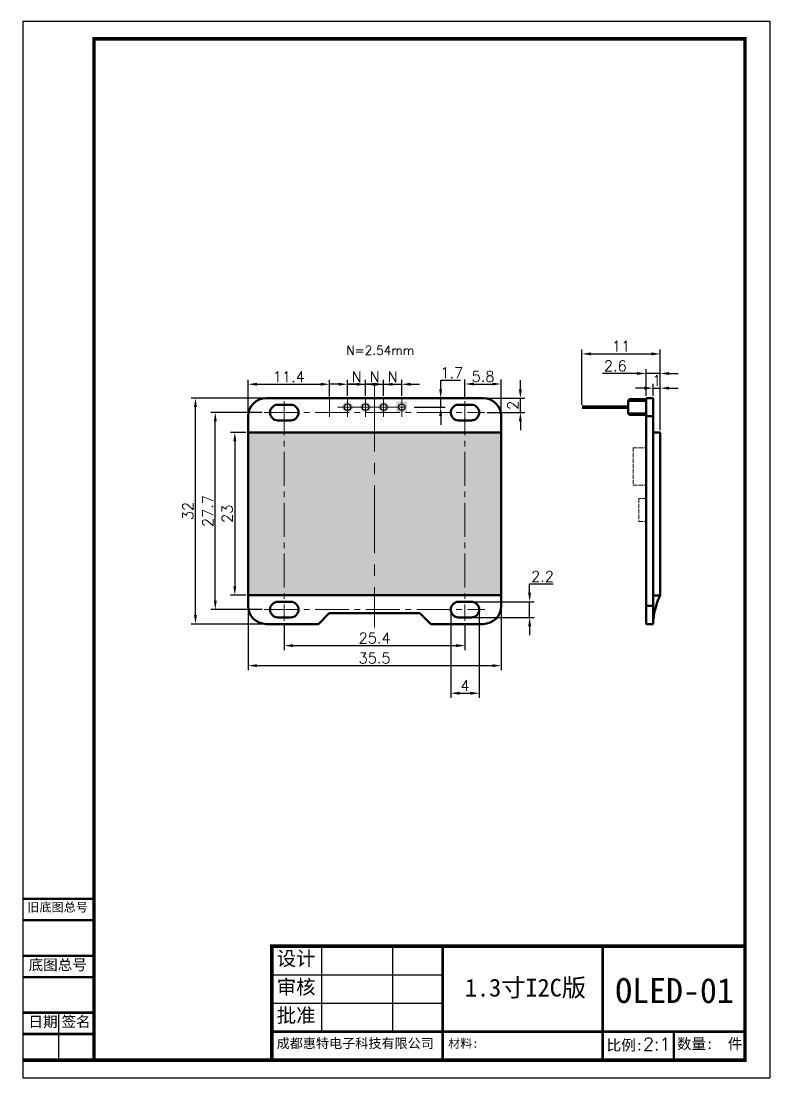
# Model space of a CAD drawing. Header units: millimetres. Extents: x 2651 to 3178, y -162 to 1004.
# Drawn here: x 2967.3 to 3177.8, y 272.4 to 569.4 of the extents above; entities that cross this region are included whole.
import ezdxf

# ---------------------------------------------------------------- set-up
doc = ezdxf.new("R2010")
doc.units = ezdxf.units.MM
doc.linetypes.add('ACAD_ISO02W100', pattern=[15, 12, -3])
doc.linetypes.add('CENTER2', pattern=[28.575, 19.05, -3.175, 3.175, -3.175])
doc.layers.get('0').update_dxf_attribs({"lineweight": 30})
doc.layers.get('Defpoints').update_dxf_attribs({"lineweight": 15})
for name, color, linetype, lineweight in [('填充', 8, 'Continuous', 15), ('标注', 2, 'Continuous', 15), ('点划线', 1, 'CENTER2', 20), ('粗线', 7, 'Continuous', 50), ('虚线', 5, 'ACAD_ISO02W100', 15)]:
    doc.layers.add(name, color=color, linetype=linetype, lineweight=lineweight)
doc.styles.get("Standard").update_dxf_attribs({"font": 'txt', "bigfont": 'gbcbig.shx'})
doc.dimstyles.new('ISO-25', dxfattribs={"dimtxt": 3, "dimasz": 2.5, "dimexe": 1.25, "dimexo": 0.625, "dimtad": 1, "dimtoh": 1, "dimdsep": 46, "dimtxsty": 'Standard', "dimcen": 2.5, "dimadec": 0, "dimazin": 0, "dimtfac": 1, "dimtmove": 0, "dimatfit": 3, "dimfxl": 1, "dimarcsym": 0})

# ---------------------------------------------------------------- blocks, each defined once
blk = doc.blocks.new('*D38')
at = {"layer": 'Defpoints', "color": 0, "transparency": 16777216}
for p in [(3016.29, 463.49), (3036.17, 463.49), (3036.17, 399.99)]:
    blk.add_point(p, dxfattribs=at)
at = {"layer": '标注', "color": 0, "lineweight": -2, "transparency": 16777216}
for p, q in [((3035.55, 463.49), (3015.04, 463.49)), ((3016.29, 402.49), (3016.29, 460.99)), ((3035.55, 399.99), (3015.04, 399.99))]:
    blk.add_line(p, q, dxfattribs=at)
at = {"layer": '标注', "color": 0, "transparency": 16777216}
for points in [[(3015.87, 460.99), (3016.7, 460.99), (3016.29, 463.49)], [(3015.87, 402.49), (3016.7, 402.49), (3016.29, 399.99)]]:
    blk.add_solid(points, dxfattribs=at)
at = {"layer": '标注', "color": 0, "transparency": 16777216, "insert": (3014.16, 431.74), "char_height": 3, "attachment_point": 5, "rotation": 90}
blk.add_mtext('32', dxfattribs=at)
blk = doc.blocks.new('*D39')
at = {"layer": 'Defpoints', "color": 0, "transparency": 16777216}
for p in [(3021.86, 459.43), (3035.64, 459.43), (3035.64, 404.06)]:
    blk.add_point(p, dxfattribs=at)
at = {"layer": '标注', "color": 0, "lineweight": -2, "transparency": 16777216}
for p, q in [((3035.02, 459.43), (3020.61, 459.43)), ((3021.86, 406.56), (3021.86, 456.93)), ((3035.02, 404.06), (3020.61, 404.06))]:
    blk.add_line(p, q, dxfattribs=at)
at = {"layer": '标注', "color": 0, "transparency": 16777216}
for points in [[(3021.44, 456.93), (3022.27, 456.93), (3021.86, 459.43)], [(3021.44, 406.56), (3022.27, 406.56), (3021.86, 404.06)]]:
    blk.add_solid(points, dxfattribs=at)
at = {"layer": '标注', "color": 0, "transparency": 16777216, "insert": (3019.73, 431.74), "char_height": 3, "attachment_point": 5, "rotation": 90}
blk.add_mtext('27.7', dxfattribs=at)
blk = doc.blocks.new('*D40')
at = {"layer": 'Defpoints', "color": 0, "transparency": 16777216}
for p in [(3031.09, 453.84), (3027.35, 408.12), (3031.09, 408.12)]:
    blk.add_point(p, dxfattribs=at)
at = {"layer": '标注', "color": 0, "lineweight": -2, "transparency": 16777216}
for p, q in [((3030.47, 453.84), (3026.1, 453.84)), ((3027.35, 451.34), (3027.35, 410.62)), ((3030.47, 408.12), (3026.1, 408.12))]:
    blk.add_line(p, q, dxfattribs=at)
at = {"layer": '标注', "color": 0, "transparency": 16777216}
for points in [[(3026.93, 451.34), (3027.77, 451.34), (3027.35, 453.84)], [(3026.93, 410.62), (3027.77, 410.62), (3027.35, 408.12)]]:
    blk.add_solid(points, dxfattribs=at)
at = {"layer": '标注', "color": 0, "transparency": 16777216, "insert": (3025.23, 430.98), "char_height": 3, "attachment_point": 5, "rotation": 90}
blk.add_mtext('23', dxfattribs=at)
blk = doc.blocks.new('*D41')
at = {"layer": 'Defpoints', "color": 0, "transparency": 16777216}
for p in [(3041.25, 400.86), (3092.05, 400.86), (3092.05, 393.92)]:
    blk.add_point(p, dxfattribs=at)
at = {"layer": '标注', "color": 0, "lineweight": -2, "transparency": 16777216}
for p, q in [((3041.25, 400.23), (3041.25, 392.67)), ((3092.05, 400.23), (3092.05, 392.67)), ((3043.75, 393.92), (3089.55, 393.92))]:
    blk.add_line(p, q, dxfattribs=at)
at = {"layer": '标注', "color": 0, "transparency": 16777216}
for points in [[(3043.75, 394.34), (3043.75, 393.51), (3041.25, 393.92)], [(3089.55, 394.34), (3089.55, 393.51), (3092.05, 393.92)]]:
    blk.add_solid(points, dxfattribs=at)
at = {"layer": '标注', "color": 0, "transparency": 16777216, "insert": (3066.65, 396.05), "char_height": 3, "attachment_point": 5}
blk.add_mtext('25.4', dxfattribs=at)
blk = doc.blocks.new('*D42')
at = {"layer": 'Defpoints', "color": 0, "transparency": 16777216}
for p in [(3031.09, 405.07), (3102.21, 405.07), (3102.21, 388.29)]:
    blk.add_point(p, dxfattribs=at)
at = {"layer": '标注', "color": 0, "lineweight": -2, "transparency": 16777216}
for p, q in [((3031.09, 404.45), (3031.09, 387.04)), ((3102.21, 404.45), (3102.21, 387.04)), ((3033.59, 388.29), (3099.71, 388.29))]:
    blk.add_line(p, q, dxfattribs=at)
at = {"layer": '标注', "color": 0, "transparency": 16777216}
for points in [[(3033.59, 388.71), (3033.59, 387.88), (3031.09, 388.29)], [(3099.71, 388.71), (3099.71, 387.88), (3102.21, 388.29)]]:
    blk.add_solid(points, dxfattribs=at)
at = {"layer": '标注', "color": 0, "transparency": 16777216, "insert": (3066.65, 390.42), "char_height": 3, "attachment_point": 5}
blk.add_mtext('35.5', dxfattribs=at)
blk = doc.blocks.new('*D43')
at = {"layer": 'Defpoints', "color": 0, "transparency": 16777216}
for p in [(3053.95, 467.38), (3053.95, 463.35), (3031.09, 458.41)]:
    blk.add_point(p, dxfattribs=at)
at = {"layer": '标注', "color": 0, "lineweight": -2, "transparency": 16777216}
for p, q in [((3031.09, 459.04), (3031.09, 468.63)), ((3033.59, 467.38), (3051.45, 467.38)), ((3053.95, 463.98), (3053.95, 468.63))]:
    blk.add_line(p, q, dxfattribs=at)
at = {"layer": '标注', "color": 0, "transparency": 16777216}
for points in [[(3033.59, 467.79), (3033.59, 466.96), (3031.09, 467.38)], [(3051.45, 467.79), (3051.45, 466.96), (3053.95, 467.38)]]:
    blk.add_solid(points, dxfattribs=at)
at = {"layer": '标注', "color": 0, "transparency": 16777216, "insert": (3042.52, 469.5), "char_height": 3, "attachment_point": 5}
blk.add_mtext('11.4', dxfattribs=at)
blk = doc.blocks.new('*D44')
at = {"layer": 'Defpoints', "color": 0, "transparency": 16777216}
for p in [(3085.22, 463.49), (3085.22, 463.49), (3077.11, 460.95)]:
    blk.add_point(p, dxfattribs=at)
at = {"layer": '标注', "color": 0, "lineweight": -2, "transparency": 16777216}
for p, q in [((3085.22, 465.99), (3085.22, 468.49)), ((3085.22, 468.49), (3090.84, 468.49)), ((3084.59, 463.49), (3083.97, 463.49)), ((3085.22, 460.95), (3085.22, 463.49)), ((3077.73, 460.95), (3086.47, 460.95)), ((3085.22, 458.45), (3085.22, 455.95))]:
    blk.add_line(p, q, dxfattribs=at)
at = {"layer": '标注', "color": 0, "transparency": 16777216}
for points in [[(3084.8, 465.99), (3085.63, 465.99), (3085.22, 463.49)], [(3084.8, 458.45), (3085.63, 458.45), (3085.22, 460.95)]]:
    blk.add_solid(points, dxfattribs=at)
at = {"layer": '标注', "color": 0, "transparency": 16777216, "insert": (3088.34, 470.62), "char_height": 3, "attachment_point": 5}
blk.add_mtext('1.7', dxfattribs=at)
blk = doc.blocks.new('*D46')
at = {"layer": 'Defpoints', "color": 0, "transparency": 16777216}
for p in [(3146.95, 475.91), (3124.95, 460.95), (3146.95, 453.84)]:
    blk.add_point(p, dxfattribs=at)
at = {"layer": '标注', "color": 0, "lineweight": -2, "transparency": 16777216}
for p, q in [((3124.95, 461.58), (3124.95, 477.16)), ((3127.45, 475.91), (3144.45, 475.91)), ((3146.95, 454.47), (3146.95, 477.16))]:
    blk.add_line(p, q, dxfattribs=at)
at = {"layer": '标注', "color": 0, "transparency": 16777216}
for points in [[(3127.45, 476.33), (3127.45, 475.5), (3124.95, 475.91)], [(3144.45, 476.33), (3144.45, 475.5), (3146.95, 475.91)]]:
    blk.add_solid(points, dxfattribs=at)
at = {"layer": '标注', "color": 0, "transparency": 16777216, "insert": (3135.95, 478.04), "char_height": 3, "attachment_point": 5}
blk.add_mtext('11', dxfattribs=at)
blk = doc.blocks.new('*D47')
at = {"layer": 'Defpoints', "color": 0, "transparency": 16777216}
for p in [(3146.95, 470.41), (3142.95, 463.49), (3146.95, 453.84)]:
    blk.add_point(p, dxfattribs=at)
at = {"layer": '标注', "color": 0, "lineweight": -2, "transparency": 16777216}
for p, q in [((3140.45, 470.41), (3130.7, 470.41)), ((3142.95, 464.12), (3142.95, 471.66)), ((3146.95, 470.41), (3142.95, 470.41)), ((3146.95, 454.47), (3146.95, 471.66)), ((3149.45, 470.41), (3151.95, 470.41))]:
    blk.add_line(p, q, dxfattribs=at)
at = {"layer": '标注', "color": 0, "transparency": 16777216}
for points in [[(3140.45, 470.83), (3140.45, 469.99), (3142.95, 470.41)], [(3149.45, 470.83), (3149.45, 469.99), (3146.95, 470.41)]]:
    blk.add_solid(points, dxfattribs=at)
at = {"layer": '标注', "color": 0, "transparency": 16777216, "insert": (3134.33, 472.53), "char_height": 3, "attachment_point": 5}
blk.add_mtext('2.6', dxfattribs=at)
blk = doc.blocks.new('*D48')
at = {"layer": 'Defpoints', "color": 0, "transparency": 16777216}
for p in [(3144.95, 463.49), (3146.95, 466.28), (3146.95, 453.84)]:
    blk.add_point(p, dxfattribs=at)
at = {"layer": '标注', "color": 0, "lineweight": -2, "transparency": 16777216}
for p, q in [((3144.95, 464.12), (3144.95, 467.53)), ((3146.95, 454.47), (3146.95, 467.53)), ((3142.45, 466.28), (3139.95, 466.28)), ((3144.95, 466.28), (3146.95, 466.28)), ((3149.45, 466.28), (3151.95, 466.28))]:
    blk.add_line(p, q, dxfattribs=at)
at = {"layer": '标注', "color": 0, "transparency": 16777216}
for points in [[(3142.45, 466.7), (3142.45, 465.86), (3144.95, 466.28)], [(3149.45, 466.7), (3149.45, 465.86), (3146.95, 466.28)]]:
    blk.add_solid(points, dxfattribs=at)
at = {"layer": '标注', "color": 0, "transparency": 16777216, "insert": (3145.95, 468.4), "char_height": 3, "attachment_point": 5}
blk.add_mtext('1', dxfattribs=at)
blk = doc.blocks.new('*D54')
at = {"layer": 'Defpoints', "color": 0, "transparency": 16777216}
for p in [(3064.11, 467.38), (3059.03, 463.49), (3064.11, 463.49)]:
    blk.add_point(p, dxfattribs=at)
at = {"layer": '标注', "color": 0, "lineweight": -2, "transparency": 16777216}
for p, q in [((3056.53, 467.38), (3054.03, 467.38)), ((3059.03, 464.12), (3059.03, 468.63)), ((3059.03, 467.38), (3064.11, 467.38)), ((3064.11, 464.12), (3064.11, 468.63)), ((3066.61, 467.38), (3069.11, 467.38))]:
    blk.add_line(p, q, dxfattribs=at)
at = {"layer": '标注', "color": 0, "transparency": 16777216}
for points in [[(3056.53, 467.79), (3056.53, 466.96), (3059.03, 467.38)], [(3066.61, 467.79), (3066.61, 466.96), (3064.11, 467.38)]]:
    blk.add_solid(points, dxfattribs=at)
at = {"layer": '标注', "color": 0, "transparency": 16777216, "insert": (3061.57, 469.5), "char_height": 3, "attachment_point": 5}
blk.add_mtext('N', dxfattribs=at)
blk = doc.blocks.new('*D52')
at = {"layer": 'Defpoints', "color": 0, "transparency": 16777216}
for p in [(3069.19, 467.36), (3064.11, 463.48), (3069.19, 463.48)]:
    blk.add_point(p, dxfattribs=at)
at = {"layer": '标注', "color": 0, "lineweight": -2, "transparency": 16777216}
for p, q in [((3061.61, 467.36), (3059.11, 467.36)), ((3064.11, 464.1), (3064.11, 468.61)), ((3064.11, 467.36), (3069.19, 467.36)), ((3069.19, 464.1), (3069.19, 468.61)), ((3071.69, 467.36), (3074.19, 467.36))]:
    blk.add_line(p, q, dxfattribs=at)
at = {"layer": '标注', "color": 0, "transparency": 16777216}
for points in [[(3061.61, 467.78), (3061.61, 466.95), (3064.11, 467.36)], [(3071.69, 467.78), (3071.69, 466.95), (3069.19, 467.36)]]:
    blk.add_solid(points, dxfattribs=at)
at = {"layer": '标注', "color": 0, "transparency": 16777216, "insert": (3066.65, 469.49), "char_height": 3, "attachment_point": 5}
blk.add_mtext('N', dxfattribs=at)
blk = doc.blocks.new('*D53')
at = {"layer": 'Defpoints', "color": 0, "transparency": 16777216}
for p in [(3074.27, 467.38), (3069.19, 463.49), (3074.27, 463.49)]:
    blk.add_point(p, dxfattribs=at)
at = {"layer": '标注', "color": 0, "lineweight": -2, "transparency": 16777216}
for p, q in [((3066.69, 467.38), (3064.19, 467.38)), ((3069.19, 464.12), (3069.19, 468.63)), ((3069.19, 467.38), (3074.27, 467.38)), ((3074.27, 464.12), (3074.27, 468.63)), ((3076.77, 467.38), (3079.27, 467.38))]:
    blk.add_line(p, q, dxfattribs=at)
at = {"layer": '标注', "color": 0, "transparency": 16777216}
for points in [[(3066.69, 467.79), (3066.69, 466.96), (3069.19, 467.38)], [(3076.77, 467.79), (3076.77, 466.96), (3074.27, 467.38)]]:
    blk.add_solid(points, dxfattribs=at)
at = {"layer": '标注', "color": 0, "transparency": 16777216, "insert": (3071.73, 469.5), "char_height": 3, "attachment_point": 5}
blk.add_mtext('N', dxfattribs=at)
blk = doc.blocks.new('*D231')
at = {"layer": 'Defpoints', "color": 0, "transparency": 16777216}
for p in [(3102.21, 467.45), (3092.05, 462.63), (3102.21, 458.41)]:
    blk.add_point(p, dxfattribs=at)
at = {"layer": '标注', "color": 0, "lineweight": -2, "transparency": 16777216}
for p, q in [((3092.05, 463.25), (3092.05, 468.7)), ((3094.55, 467.45), (3099.71, 467.45)), ((3102.21, 459.04), (3102.21, 468.7))]:
    blk.add_line(p, q, dxfattribs=at)
at = {"layer": '标注', "color": 0, "transparency": 16777216}
for points in [[(3094.55, 467.87), (3094.55, 467.03), (3092.05, 467.45)], [(3099.71, 467.87), (3099.71, 467.03), (3102.21, 467.45)]]:
    blk.add_solid(points, dxfattribs=at)
at = {"layer": '标注', "color": 0, "transparency": 16777216, "insert": (3097.13, 469.57), "char_height": 3, "attachment_point": 5}
blk.add_mtext('5.8', dxfattribs=at)
blk = doc.blocks.new('*D232')
at = {"layer": 'Defpoints', "color": 0, "transparency": 16777216}
for p in [(3097.13, 463.49), (3107.62, 463.49), (3097.66, 459.43)]:
    blk.add_point(p, dxfattribs=at)
at = {"layer": '标注', "color": 0, "lineweight": -2, "transparency": 16777216}
for p, q in [((3107.62, 465.99), (3107.62, 468.49)), ((3097.76, 463.49), (3108.87, 463.49)), ((3107.62, 459.43), (3107.62, 463.49)), ((3098.29, 459.43), (3108.87, 459.43)), ((3107.62, 456.93), (3107.62, 454.43))]:
    blk.add_line(p, q, dxfattribs=at)
at = {"layer": '标注', "color": 0, "transparency": 16777216}
for points in [[(3107.21, 465.99), (3108.04, 465.99), (3107.62, 463.49)], [(3107.21, 456.93), (3108.04, 456.93), (3107.62, 459.43)]]:
    blk.add_solid(points, dxfattribs=at)
at = {"layer": '标注', "color": 0, "transparency": 16777216, "insert": (3105.5, 461.46), "char_height": 3, "attachment_point": 5, "rotation": 90}
blk.add_mtext('2', dxfattribs=at)
blk = doc.blocks.new('*D233')
at = {"layer": 'Defpoints', "color": 0, "transparency": 16777216}
for p in [(3093.85, 406.26), (3110.23, 406.26), (3093.85, 401.86)]:
    blk.add_point(p, dxfattribs=at)
at = {"layer": '标注', "color": 0, "lineweight": -2, "transparency": 16777216}
for p, q in [((3110.23, 408.76), (3110.23, 411.26)), ((3110.23, 411.26), (3116.85, 411.26)), ((3094.48, 406.26), (3111.48, 406.26)), ((3110.23, 401.86), (3110.23, 406.26)), ((3094.48, 401.86), (3111.48, 401.86)), ((3110.23, 399.36), (3110.23, 396.86))]:
    blk.add_line(p, q, dxfattribs=at)
at = {"layer": '标注', "color": 0, "transparency": 16777216}
for points in [[(3109.81, 408.76), (3110.64, 408.76), (3110.23, 406.26)], [(3109.81, 399.36), (3110.64, 399.36), (3110.23, 401.86)]]:
    blk.add_solid(points, dxfattribs=at)
at = {"layer": '标注', "color": 0, "transparency": 16777216, "insert": (3113.85, 413.38), "char_height": 3, "attachment_point": 5}
blk.add_mtext('2.2', dxfattribs=at)
blk = doc.blocks.new('*D234')
at = {"layer": 'Defpoints', "color": 0, "transparency": 16777216}
for p in [(3088.05, 404.06), (3096.05, 404.06), (3096.05, 380.54)]:
    blk.add_point(p, dxfattribs=at)
at = {"layer": '标注', "color": 0, "lineweight": -2, "transparency": 16777216}
for p, q in [((3088.05, 403.43), (3088.05, 379.29)), ((3096.05, 403.43), (3096.05, 379.29)), ((3090.55, 380.54), (3093.55, 380.54))]:
    blk.add_line(p, q, dxfattribs=at)
at = {"layer": '标注', "color": 0, "transparency": 16777216}
for points in [[(3090.55, 380.96), (3090.55, 380.12), (3088.05, 380.54)], [(3093.55, 380.96), (3093.55, 380.12), (3096.05, 380.54)]]:
    blk.add_solid(points, dxfattribs=at)
at = {"layer": '标注', "color": 0, "transparency": 16777216, "insert": (3092.05, 382.67), "char_height": 3, "attachment_point": 5}
blk.add_mtext('4', dxfattribs=at)

msp = doc.modelspace()

# ---------------------------------------------------------------- hatches: boundary and pattern name
at = {"layer": '填充'}
h = msp.add_hatch(color=256, dxfattribs=at)
h.dxf.hatch_style = 1
h.paths.add_polyline_path([(3059.031, 462.452), (3059.031, 461.852, -0.4142136), (3059.931, 460.952), (3060.531, 460.952, 0.4142136)])
h.paths.add_polyline_path([(3060.531, 460.952), (3059.931, 460.952, -0.4142136), (3059.031, 460.052), (3059.031, 459.452, 0.4142136)])
h.paths.add_polyline_path([(3058.131, 460.952), (3057.531, 460.952, 0.4142136), (3059.031, 459.452), (3059.031, 460.052, -0.4142136)])
h.paths.add_polyline_path([(3059.031, 461.852), (3059.031, 462.452, 0.4142136), (3057.531, 460.952), (3058.131, 460.952, -0.4142136)])
h.paths.add_polyline_path([(3064.111, 461.852), (3064.111, 462.452, 0.4142136), (3062.611, 460.952), (3063.211, 460.952, -0.4142136)])
h.paths.add_polyline_path([(3064.111, 462.452), (3064.111, 461.852, -0.4142136), (3065.011, 460.952), (3065.611, 460.952, 0.4142136)])
h.paths.add_polyline_path([(3065.611, 460.952), (3065.011, 460.952, -0.4142136), (3064.111, 460.052), (3064.111, 459.452, 0.4142136)])
h.paths.add_polyline_path([(3063.211, 460.952), (3062.611, 460.952, 0.4142136), (3064.111, 459.452), (3064.111, 460.052, -0.4142136)])
h.paths.add_polyline_path([(3069.191, 460.052, -0.4142136), (3068.291, 460.952), (3067.691, 460.952, 0.4142136), (3069.191, 459.452)])
h.paths.add_polyline_path([(3070.691, 460.952), (3070.091, 460.952, -0.4142136), (3069.191, 460.052), (3069.191, 459.452, 0.4142136)])
h.paths.add_polyline_path([(3069.191, 462.452), (3069.191, 461.852, -0.4142136), (3070.091, 460.952), (3070.691, 460.952, 0.4142136)])
h.paths.add_polyline_path([(3069.191, 462.452, 0.4142136), (3067.691, 460.952), (3068.291, 460.952, -0.4142136), (3069.191, 461.852)])
h.paths.add_polyline_path([(3074.271, 462.452), (3072.771, 462.452), (3072.771, 460.952), (3073.371, 460.952, -0.4142136), (3074.271, 461.852)])
h.paths.add_polyline_path([(3075.771, 462.452), (3074.271, 462.452), (3074.271, 461.852, -0.4142136), (3075.171, 460.952), (3075.771, 460.952)])
h.paths.add_polyline_path([(3075.771, 460.952), (3075.171, 460.952, -0.4142136), (3074.271, 460.052), (3074.271, 459.452), (3075.771, 459.452)])
h.paths.add_polyline_path([(3073.371, 460.952), (3072.771, 460.952), (3072.771, 459.452), (3074.271, 459.452), (3074.271, 460.052, -0.4142136)])
h = msp.add_hatch(color=256, dxfattribs=at)
h.dxf.hatch_style = 1
h.paths.add_polyline_path([(3031.091, 453.84), (3031.091, 408.12), (3102.211, 408.12), (3102.211, 453.84)])

# ---------------------------------------------------------------- linework, layer by layer
for p, q in [((2967.772, 569.436), (2967.772, 272.436)), ((2967.772, 569.436), (3177.772, 569.436)), ((3177.772, 569.436), (3177.772, 272.436)), ((3051.772, 285.436), (3051.772, 309.436)), ((3071.772, 285.436), (3071.772, 309.436)), ((2967.772, 300.754), (2987.772, 300.754)), ((3037.772, 301.436), (3085.772, 301.436)), ((3037.772, 293.436), (3085.772, 293.436)), ((2977.772, 290.754), (2977.772, 277.436)), ((2967.772, 272.436), (3177.772, 272.436))]:
    msp.add_line(p, q)
at = {"color": 4, "const_width": 1}
for points in [[(2967.772, 277.436), (3170.772, 277.436), (3170.772, 564.436), (2987.772, 564.436), (2987.772, 277.436)], [(3037.772, 277.436), (3037.772, 309.436), (3170.772, 309.436)]]:
    msp.add_lwpolyline(points, dxfattribs=at)
at = {"const_width": 0.7}
for points in [[(2967.772, 322.754), (2987.772, 322.754)], [(2987.772, 316.754), (2967.772, 316.754)], [(3085.772, 309.436), (3085.772, 277.436)], [(3130.772, 309.436), (3130.772, 277.436)], [(2967.772, 306.754), (2987.772, 306.754)], [(2967.772, 300.754), (2987.772, 300.754)], [(2967.772, 290.754), (2987.772, 290.754)], [(3037.772, 285.436), (3170.772, 285.436)], [(3150.772, 285.436), (3150.772, 277.436)], [(2967.772, 284.754), (2987.772, 284.754)]]:
    msp.add_lwpolyline(points, dxfattribs=at)
for centre in [(3059.031, 460.952), (3064.111, 460.952), (3069.191, 460.952), (3074.271, 460.952)]:
    msp.add_circle(centre, 0.9)
at = {"layer": '点划线'}
for p, q in [((3066.651, 467.492), (3066.651, 399.04)), ((3053.951, 463.353), (3053.951, 458.246)), ((3059.031, 463.506), (3059.031, 458.399)), ((3059.031, 463.353), (3059.031, 458.246)), ((3064.111, 463.506), (3064.111, 458.399)), ((3064.111, 463.353), (3064.111, 458.246)), ((3069.191, 463.506), (3069.191, 458.399)), ((3069.191, 463.353), (3069.191, 458.246)), ((3074.271, 463.506), (3074.271, 458.399)), ((3074.271, 463.353), (3074.271, 458.246)), ((3056.196, 460.952), (3077.106, 460.952))]:
    msp.add_line(p, q, dxfattribs=at)
at = {"layer": '点划线', "ltscale": 0.5}
for p, q in [((3041.251, 462.628), (3041.251, 400.856)), ((3092.051, 462.628), (3092.051, 400.856)), ((3035.641, 459.428), (3097.661, 459.428)), ((3035.641, 404.056), (3097.661, 404.056))]:
    msp.add_line(p, q, dxfattribs=at)
at = {"layer": '粗线'}
for p, q in [((3097.131, 463.492), (3036.171, 463.492)), ((3142.954, 463.492), (3142.954, 399.992)), ((3142.954, 463.492), (3144.954, 463.492)), ((3144.954, 463.492), (3144.954, 399.992)), ((3039.451, 461.628), (3043.051, 461.628)), ((3090.251, 461.628), (3093.851, 461.628)), ((3137.954, 462.752), (3138.354, 463.152)), ((3137.954, 462.752), (3137.954, 459.152)), ((3137.954, 462.752), (3142.954, 462.752)), ((3138.354, 463.152), (3142.954, 463.152)), ((3031.091, 458.412), (3031.091, 405.072)), ((3102.211, 405.072), (3102.211, 458.412)), ((3137.954, 459.152), (3138.354, 458.752)), ((3137.954, 459.152), (3142.954, 459.152)), ((3138.354, 458.752), (3142.954, 458.752)), ((3142.954, 458.412), (3144.954, 458.412)), ((3039.451, 457.228), (3043.051, 457.228)), ((3090.251, 457.228), (3093.851, 457.228)), ((3102.211, 453.84), (3031.091, 453.84)), ((3146.954, 453.84), (3144.954, 453.84)), ((3146.954, 453.84), (3146.954, 408.002)), ((3031.091, 408.12), (3102.211, 408.12)), ((3146.954, 408.002), (3144.954, 408.002)), ((3039.451, 406.256), (3043.051, 406.256)), ((3090.251, 406.256), (3093.851, 406.256)), ((3142.954, 405.072), (3144.954, 405.072)), ((3039.451, 401.856), (3043.051, 401.856)), ((3050.853, 399.992), (3053.901, 403.04)), ((3053.901, 403.04), (3079.401, 403.04)), ((3079.401, 403.04), (3082.449, 399.992)), ((3090.251, 401.856), (3093.851, 401.856)), ((3036.171, 399.992), (3050.853, 399.992)), ((3082.449, 399.992), (3097.131, 399.992)), ((3144.954, 399.992), (3142.954, 399.992))]:
    msp.add_line(p, q, dxfattribs=at)
at = {"layer": '粗线', "const_width": 1}
msp.add_lwpolyline([(3124.954, 460.952), (3137.954, 460.952)], dxfattribs=at)
at = {"layer": '粗线'}
for centre, radius, start, end in [((3036.171, 458.412), 5.08, 90, 180), ((3097.131, 458.412), 5.08, 0, 90), ((3039.451, 459.428), 2.2, 90, 270), ((3043.051, 459.428), 2.2, 270, 90), ((3090.251, 459.428), 2.2, 90, 270), ((3093.851, 459.428), 2.2, 270, 90), ((3162.996, 399.742), 18.044, 152.75605, 179.20512), ((3036.171, 405.072), 5.08, 180, 270), ((3039.451, 404.056), 2.2, 90, 270), ((3043.051, 404.056), 2.2, 270, 90), ((3090.251, 404.056), 2.2, 90, 270), ((3093.851, 404.056), 2.2, 270, 90), ((3097.131, 405.072), 5.08, 270, 0)]:
    msp.add_arc(centre, radius, start, end, dxfattribs=at)
at = {"layer": '虚线', "ltscale": 0.1}
for p, q in [((3139.354, 449.492), (3139.354, 438.992)), ((3139.354, 449.492), (3142.954, 449.492)), ((3139.354, 438.992), (3142.954, 438.992)), ((3142.954, 435.292), (3140.954, 435.292)), ((3140.954, 435.292), (3140.954, 428.792)), ((3140.954, 428.792), (3142.954, 428.792))]:
    msp.add_line(p, q, dxfattribs=at)

# ---------------------------------------------------------------- texts
at = {"attachment_point": 1}
for s, insert, char_height, width in [('{\\fSimSun|b0|i0|c134|p2;旧底图总号}', (2969.015, 321.673), 2.5, 17.58056), ('{\\fSimSun|b0|i0|c134|p2;底图总号}', (2969.392, 305.726), 3, 16.83), ('{\\fSimSun|b0|i0|c134|p54;设计}', (3039.127, 307.994), 4, 21.31385), ('{\\fSimSun|b0|i0|c134|p54;审核}', (3039.127, 299.994), 4, 21.31385), ('{\\fSimSun|b0|i0|c134|p54;1.3寸I2C版}', (3092.036, 300.291), 5, 35.32778), ('{\\fSimSun|b0|i0|c134|p54;批准}', (3039.127, 291.994), 4, 21.31385), ('{\\fSimSun|b0|i0|c134|p2;日期}', (2969.333, 289.718), 3, 8.29667), ('{\\fSimSun|b0|i0|c134|p54;  \\fKaiTi|b0|i0|c134|p49;签名}', (2974.56, 289.739), 3, 16.35963), ('{\\fSimSun|b0|i0|c134|p54;成都惠特电子科技有限公司}', (3039.116, 283.502), 2.7, 45.582), ('{\\fSimSun|b0|i0|c134|p54;材料:\\fSimSun|b0|i0|c134|p2; }', (3087.316, 283.395), 2.5, 41.67717), ('{\\fSimSun|b0|i0|c134|p2;比例:\\Ftxt,gbcbig|c134;\\H1.2x;2:1}', (3131.875, 283.726), 3, 18.31312), ('{\\fSimSun|b0|i0|c134|p2;数量:  件}', (3151.643, 283.521), 3, 19.04667)]:
    msp.add_mtext(s, dxfattribs=dict(at, insert=insert, char_height=char_height, width=width))
at = {"insert": (3134.3, 300.472), "char_height": 7, "attachment_point": 1}
msp.add_mtext_dynamic_manual_height_columns('{\\fSimHei|b0|i0|c134|p2;OLED-01}', width=33.26101, gutter_width=12.5, heights=[0], dxfattribs=at)
at = {"layer": '标注', "insert": (3058.719, 478.17), "char_height": 2.5, "attachment_point": 1}
msp.add_mtext_dynamic_manual_height_columns('N=2.54mm', width=17.525, gutter_width=12.5, heights=[0], dxfattribs=at)

# ---------------------------------------------------------------- dimensions: what is measured, and where the dimension line sits
at = {"layer": '标注'}
for base, p1, p2, text, picture, middle in [((3146.954, 475.912), (3124.954, 460.952), (3146.954, 453.84), '11', '*D46', (3135.954, 475.912)), ((3146.954, 470.41), (3142.954, 463.492), (3146.954, 453.84), '2.6', '*D47', (3134.329, 470.41)), ((3053.951, 467.377), (3031.091, 458.412), (3053.951, 463.353), '11.4', '*D43', (3042.521, 467.377)), ((3146.954, 466.279), (3144.954, 463.492), (3146.954, 453.84), '1', '*D48', (3145.954, 466.279)), ((3102.211, 388.294), (3031.091, 405.072), (3102.211, 405.072), '35.5', '*D42', (3066.651, 388.294)), ((3092.051, 393.923), (3041.251, 400.856), (3092.051, 400.856), '25.4', '*D41', (3066.651, 393.923))]:
    dim = msp.add_linear_dim(base=base, p1=p1, p2=p2, text=text, dimstyle='ISO-25', dxfattribs=at)
    dim.commit()
    dim.dimension.update_dxf_attribs({"geometry": picture, "text_midpoint": middle, "dimtype": 160})
for base, p1, p2, text, picture, middle in [((3085.216, 463.492), (3077.106, 460.952), (3085.216, 463.492), '1.7', '*D44', (3088.341, 470.617)), ((3107.622, 463.492), (3097.661, 459.428), (3097.131, 463.492), '2', '*D232', (3105.497, 461.46)), ((3110.228, 406.256), (3093.851, 401.856), (3093.851, 406.256), '2.2', '*D233', (3113.853, 413.381))]:
    dim = msp.add_linear_dim(base=base, p1=p1, p2=p2, angle=90, text=text, dimstyle='ISO-25', dxfattribs=at)
    dim.commit()
    dim.dimension.update_dxf_attribs({"geometry": picture, "text_midpoint": middle})
for base, p1, p2, text, picture, middle in [((3064.111, 467.377), (3059.031, 463.492), (3064.111, 463.492), 'N', '*D54', (3061.571, 469.502)), ((3069.191, 467.364), (3064.111, 463.479), (3069.191, 463.479), 'N', '*D52', (3066.651, 469.489)), ((3074.271, 467.377), (3069.191, 463.492), (3074.271, 463.492), 'N', '*D53', (3071.731, 469.502)), ((3102.211, 467.449), (3092.051, 462.628), (3102.211, 458.412), '5.8', '*D231', (3097.131, 469.574)), ((3096.051, 380.541), (3088.051, 404.056), (3096.051, 404.056), '4', '*D234', (3092.051, 382.666))]:
    dim = msp.add_linear_dim(base=base, p1=p1, p2=p2, text=text, dimstyle='ISO-25', dxfattribs=at)
    dim.commit()
    dim.dimension.update_dxf_attribs({"geometry": picture, "text_midpoint": middle})
for base, p1, p2, text, picture, middle in [((3016.288, 463.492), (3036.171, 399.992), (3036.171, 463.492), '32', '*D38', (3016.288, 431.742)), ((3021.855, 459.428), (3035.641, 404.056), (3035.641, 459.428), '27.7', '*D39', (3021.855, 431.742)), ((3027.351, 408.12), (3031.091, 453.84), (3031.091, 408.12), '23', '*D40', (3027.351, 430.98))]:
    dim = msp.add_linear_dim(base=base, p1=p1, p2=p2, angle=90, text=text, dimstyle='ISO-25', dxfattribs=at)
    dim.commit()
    dim.dimension.update_dxf_attribs({"geometry": picture, "text_midpoint": middle, "dimtype": 160})

doc.saveas('drawing.dxf')
